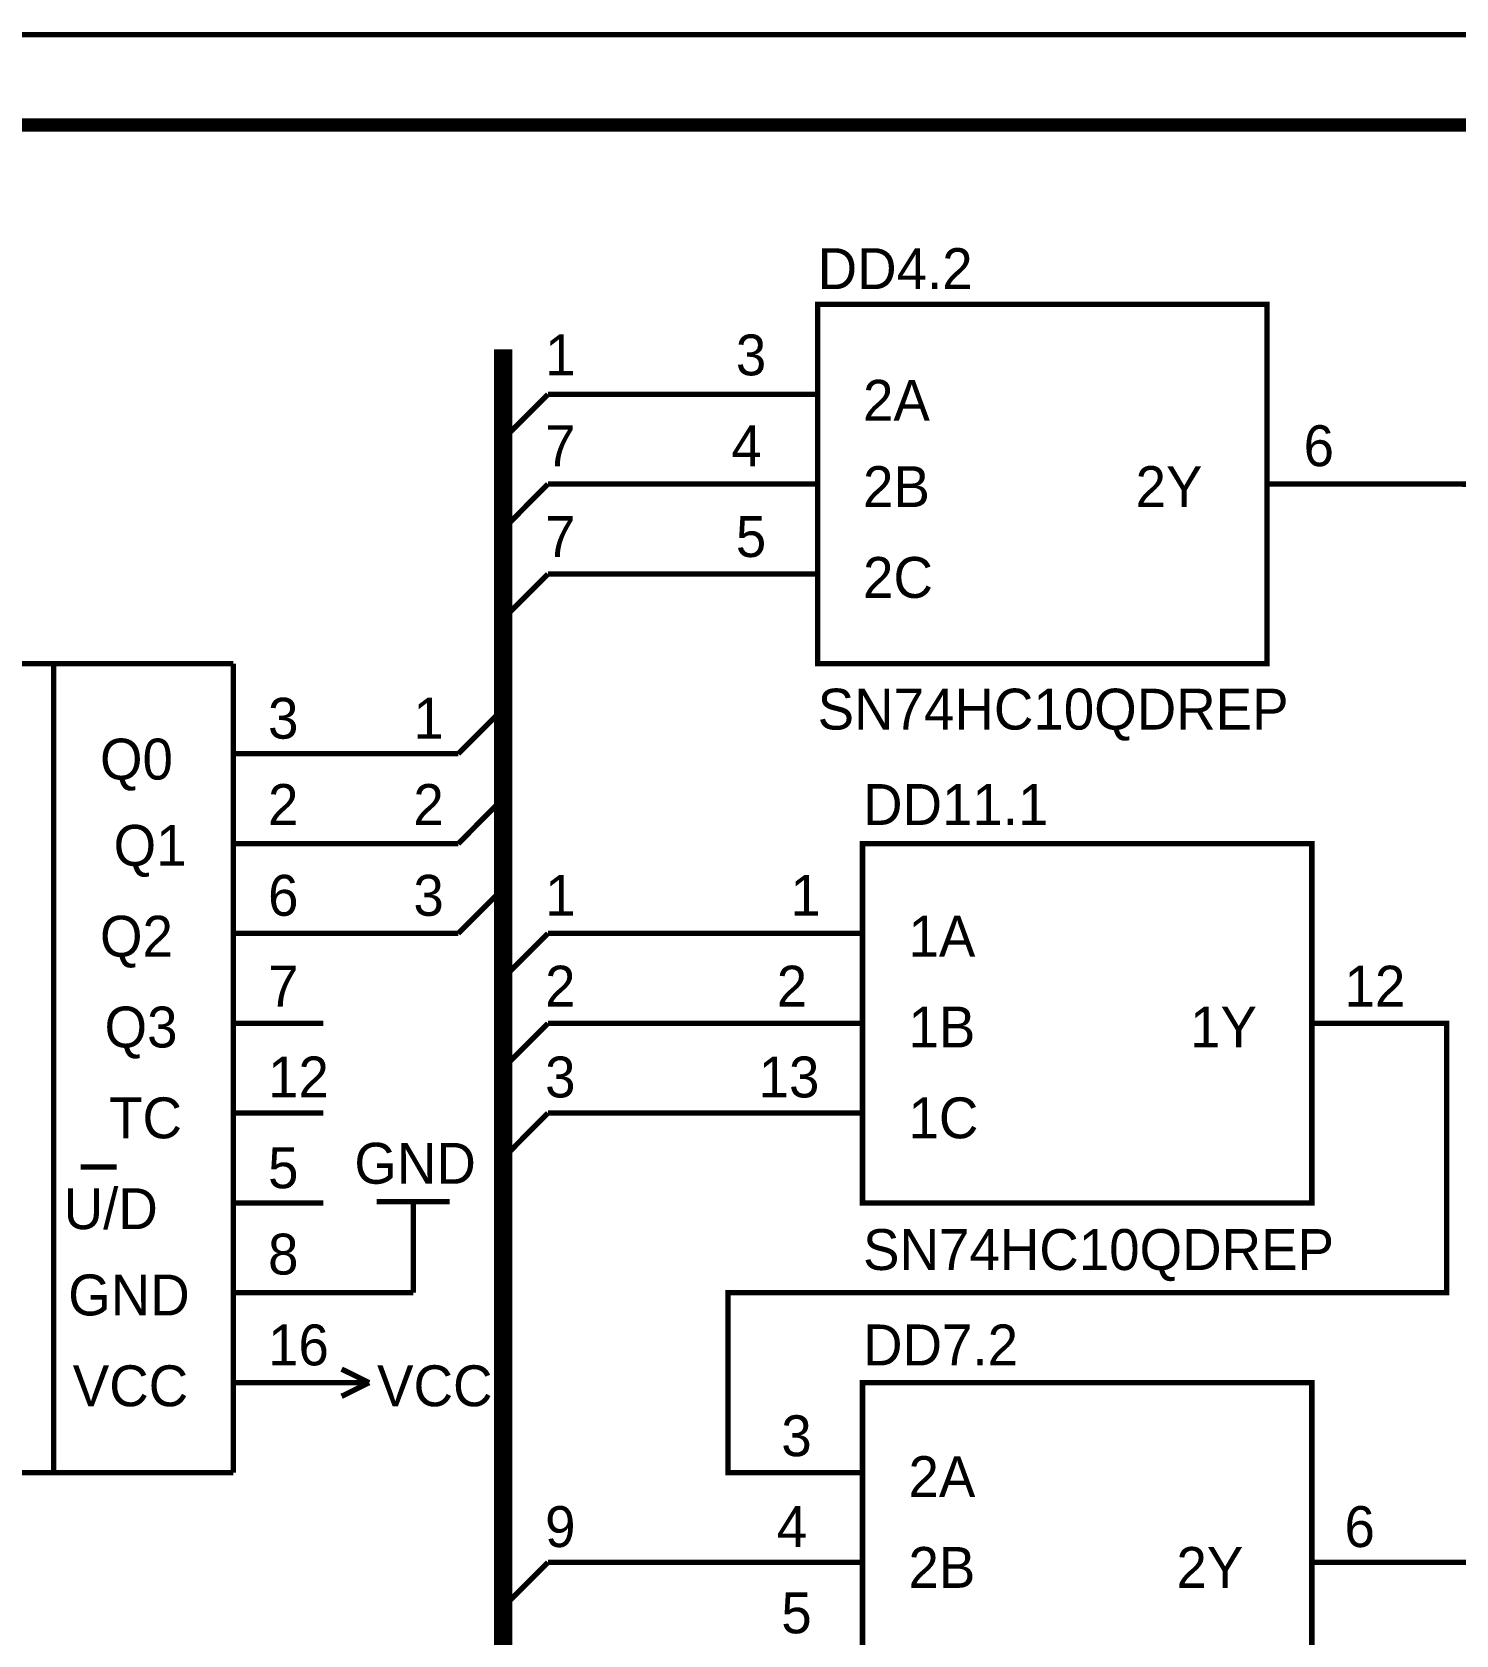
# Model space of a CAD drawing. Header units: millimetres. Extents: x 0 to 594, y 0 to 420.
# Drawn here: x 358.8 to 438, y 331 to 420.1 of the extents above; entities that cross this region are included whole.
import ezdxf

# ---------------------------------------------------------------- set-up
doc = ezdxf.new("R2010")
doc.units = ezdxf.units.MM
doc.layers.add('Sheet', color=255, linetype='Continuous')

msp = doc.modelspace()

# ---------------------------------------------------------------- linework, layer by layer
at = {"layer": 'Sheet'}
for points, const_width in [([(0.063, 420), (593.968, 420), (593.968, 0), (0.063, 0), (0.063, 420)], 0.3), ([(0.063, 420), (593.968, 420), (593.968, 0), (0.063, 0), (0.063, 420)], 0.3), ([(0.063, 420), (0.063, 0), (593.968, 0), (593.968, 420), (0.063, 420), (0.063, 420)], 0.0991), ([(0.063, 420), (0.063, 0), (593.968, 0), (593.968, 420), (0.063, 420), (0.063, 420)], 0.0991), ([(402.485, 404.995), (427.482, 404.995), (427.482, 385), (402.485, 385), (402.485, 404.995)], 0.3), ([(404.98, 374.986), (429.977, 374.986), (429.977, 354.991), (404.98, 354.991), (404.98, 374.986)], 0.3), ([(404.98, 344.993), (429.977, 344.993), (429.977, 324.998), (404.98, 324.998), (404.98, 344.993)], 0.3)]:
    msp.add_lwpolyline(points, close=True, dxfattribs=dict(at, const_width=const_width))
for points, const_width in [([(20.055, 414.977), (588.947, 414.977)], 0.749), ([(384.988, 402.5), (384.988, 272.498), (157.533, 272.498)], 1.016), ([(384.988, 397.493), (387.483, 399.989)], 0.3), ([(397.495, 399.989), (387.483, 399.989)], 0.3), ([(402.485, 399.989), (397.495, 399.989)], 0.3), ([(384.988, 392.486), (387.483, 394.998)], 0.3), ([(387.483, 394.998), (397.495, 394.998)], 0.3), ([(402.485, 394.998), (397.495, 394.998)], 0.3), ([(427.482, 394.998), (432.488, 394.998)], 0.3), ([(432.488, 394.998), (438.505, 394.998), (438.505, 394.84)], 0.3), ([(384.988, 387.495), (387.483, 389.991)], 0.3), ([(397.495, 389.991), (387.483, 389.991)], 0.3), ([(402.485, 389.991), (397.495, 389.991)], 0.3), ([(339.999, 385), (369.987, 385)], 0.3), ([(359.991, 385), (359.991, 339.986)], 0.3), ([(369.987, 385), (369.987, 339.986)], 0.3), ([(382.493, 379.993), (384.988, 382.489)], 0.3), ([(369.987, 379.993), (374.993, 379.993)], 0.3), ([(374.993, 379.993), (382.493, 379.993)], 0.3), ([(382.493, 374.986), (384.988, 377.498)], 0.3), ([(369.987, 374.986), (374.993, 374.986)], 0.3), ([(382.493, 374.986), (374.993, 374.986)], 0.3), ([(382.493, 369.995), (384.988, 372.491)], 0.3), ([(369.987, 369.995), (374.993, 369.995)], 0.3), ([(382.493, 369.995), (374.993, 369.995)], 0.3), ([(384.988, 367.5), (387.483, 369.995)], 0.3), ([(399.99, 369.995), (387.483, 369.995)], 0.3), ([(404.98, 369.995), (399.99, 369.995)], 0.3), ([(369.987, 364.989), (374.993, 364.989)], 0.3), ([(384.988, 362.493), (387.483, 364.989)], 0.3), ([(387.483, 364.989), (399.99, 364.989)], 0.3), ([(434.983, 364.989), (437.478, 364.989), (437.478, 350), (397.495, 350), (397.495, 339.986), (399.99, 339.986)], 0.3), ([(404.98, 364.989), (399.99, 364.989)], 0.3), ([(429.977, 364.989), (434.983, 364.989)], 0.3), ([(369.987, 359.998), (374.993, 359.998)], 0.3), ([(384.988, 357.486), (387.483, 359.998)], 0.3), ([(399.99, 359.998), (387.483, 359.998)], 0.3), ([(404.98, 359.998), (399.99, 359.998)], 0.3), ([(361.491, 356.997), (363.497, 356.997)], 0.3), ([(369.987, 354.991), (374.993, 354.991)], 0.3), ([(377.961, 355.07), (382.02, 355.07)], 0.3), ([(379.998, 350), (379.998, 355.07)], 0.3), ([(369.987, 350), (374.993, 350)], 0.3), ([(374.993, 350), (379.998, 350)], 0.3), ([(377.535, 344.993), (376.003, 345.751)], 0.3), ([(369.987, 344.993), (374.993, 344.993)], 0.3), ([(374.993, 344.993), (377.535, 344.993)], 0.3), ([(377.535, 344.993), (376.003, 344.235)], 0.3), ([(369.987, 339.986), (339.999, 339.986)], 0.3), ([(404.98, 339.986), (399.99, 339.986)], 0.3), ([(384.988, 332.5), (387.483, 334.995)], 0.3), ([(399.99, 334.995), (387.483, 334.995)], 0.3), ([(404.98, 334.995), (399.99, 334.995)], 0.3), ([(429.977, 334.995), (434.983, 334.995)], 0.3), ([(434.983, 334.995), (459.98, 334.995)], 0.3)]:
    msp.add_lwpolyline(points, dxfattribs=dict(at, const_width=const_width))

# ---------------------------------------------------------------- texts
for s, height, p in [('DD4.2', 2.2744, (402.485, 405.848)), ('1', 2.274, (387.325, 401.047)), ('3', 2.274, (397.937, 401.047)), ('2A', 2.2744, (405.011, 398.52)), ('7', 2.274, (387.325, 395.993)), ('4', 2.274, (397.684, 395.993)), ('6', 2.274, (429.519, 395.993)), ('2B', 2.2744, (405.011, 393.718)), ('2Y', 2.2744, (420.171, 393.718)), ('7', 2.274, (387.325, 390.939)), ('5', 2.274, (397.937, 390.939)), ('2C', 2.2744, (405.011, 388.664)), ('SN74HC10QDREP', 2.27437, (402.485, 381.336)), ('3', 2.274, (371.913, 380.83)), ('1', 2.274, (379.998, 380.83)), ('Q0', 2.2744, (362.565, 378.556)), ('2', 2.274, (371.913, 376.029)), ('2', 2.274, (379.998, 376.029)), ('DD11.1', 2.2744, (405.011, 376.029)), ('Q1', 2.2744, (363.323, 373.755)), ('6', 2.274, (371.913, 370.975)), ('3', 2.274, (379.998, 370.975)), ('1', 2.274, (387.325, 370.975)), ('1', 2.274, (400.969, 370.975)), ('Q2', 2.2744, (362.565, 368.7)), ('1A', 2.2744, (407.538, 368.7)), ('7', 2.274, (371.913, 365.921)), ('2', 2.274, (387.325, 365.921)), ('2', 2.274, (400.211, 365.921)), ('12', 2.2744, (431.793, 365.921)), ('Q3', 2.2744, (362.818, 363.646)), ('1B', 2.2744, (407.538, 363.646)), ('1Y', 2.2744, (423.203, 363.646)), ('12', 2.2744, (371.913, 360.866)), ('3', 2.274, (387.325, 360.866)), ('13', 2.2744, (399.2, 360.866)), ('TC', 2.2744, (363.07, 358.592)), ('1C', 2.2744, (407.538, 358.592)), ('5', 2.274, (371.913, 355.812)), ('GND', 2.2744, (376.714, 356.065)), ('U/D', 2.2744, (360.544, 353.538)), ('8', 2.274, (371.913, 351.011)), ('SN74HC10QDREP', 2.27437, (405.011, 351.264)), ('GND', 2.2744, (360.796, 348.736)), ('16', 2.2744, (371.913, 345.957)), ('DD7.2', 2.2744, (405.011, 345.957)), ('VCC', 2.2744, (361.049, 343.682)), ('VCC', 2.2744, (377.977, 343.682)), ('3', 2.274, (400.464, 340.903)), ('2A', 2.2744, (407.538, 338.628)), ('9', 2.274, (387.325, 335.848)), ('4', 2.274, (400.211, 335.848)), ('6', 2.274, (431.793, 335.848)), ('2B', 2.2744, (407.538, 333.574)), ('2Y', 2.2744, (422.445, 333.574)), ('5', 2.274, (400.464, 331.047))]:
    msp.add_text(s, height=height, dxfattribs=at).set_placement(p)

doc.saveas('drawing.dxf')
